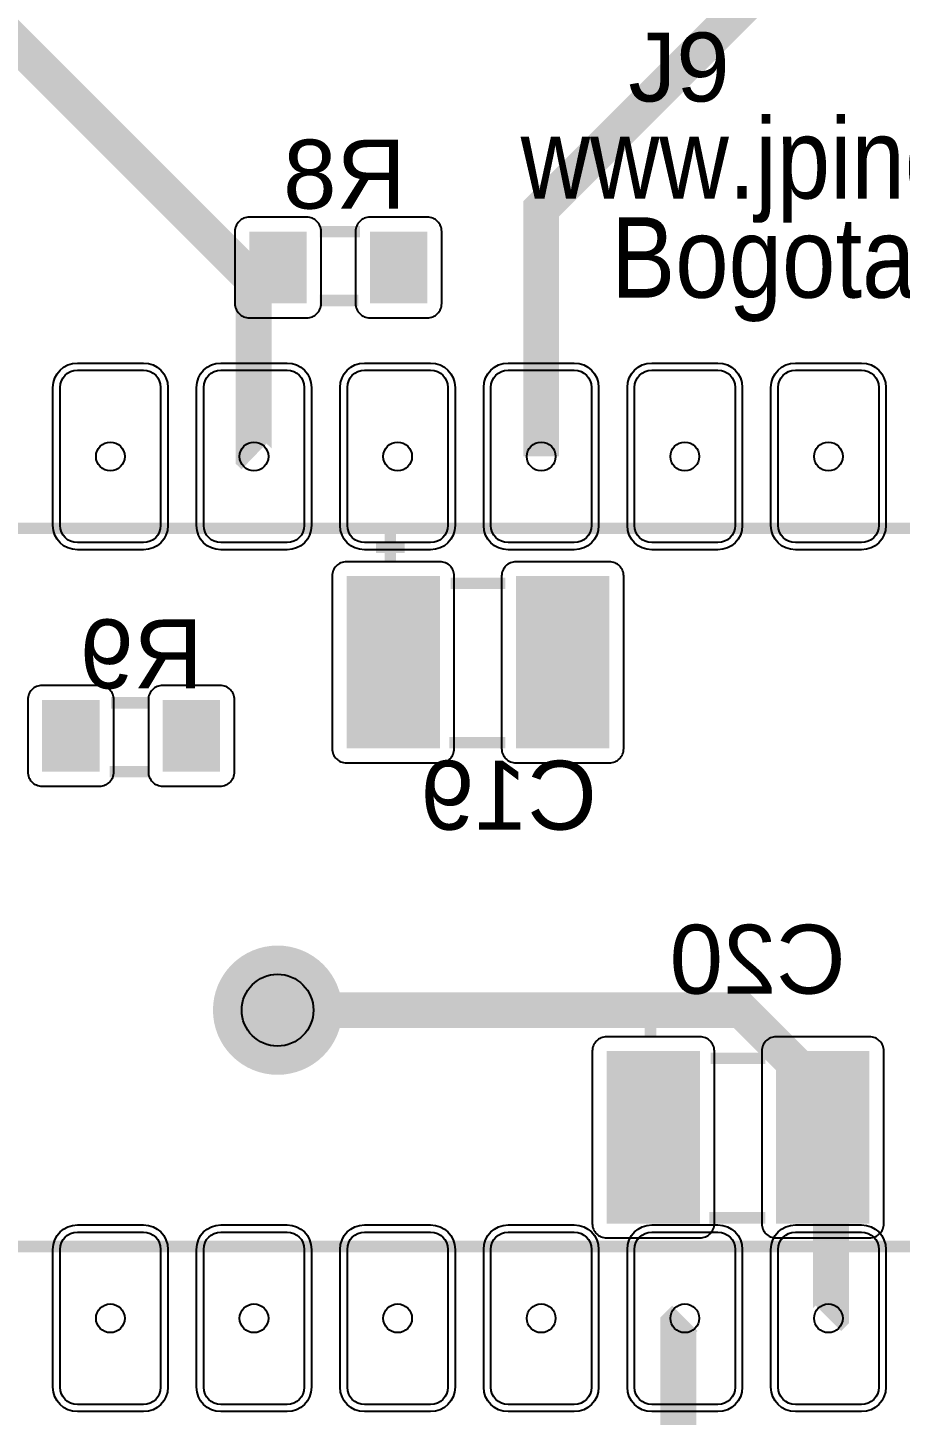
# Model space of a CAD drawing. Header units: inches. Extents: x 15 to 148, y 10 to 111.
# Drawn here: x 137.532 to 138.626, y 100.777 to 102.516 of the extents above; entities that cross this region are included whole.
import ezdxf

# ---------------------------------------------------------------- set-up
doc = ezdxf.new("R2010")
doc.units = ezdxf.units.IN
doc.header["$MEASUREMENT"] = 0
doc.layers.add('BLK_12AWG', color=7, linetype='Continuous')

# ---------------------------------------------------------------- blocks, each defined once
blk = doc.blocks.new('RPAD')
blk.add_trace([(-0.5, -0.5), (-0.5, 0.5), (0.5, -0.5), (0.5, 0.5)])
blk = doc.blocks.new('EPAD')
at = {"const_width": 0.5}
blk.add_lwpolyline([(-0.25, 0, 1), (0.25, 0, 1)], format="xyb", close=True, dxfattribs=at)
blk = doc.blocks.new('TarjetaNueva')
for points, const_width in [([(149.36614, 103.84612), (149.36614, 103.49118), (149.46834, 103.38898), (150.03641, 103.38898), (150.23541, 103.18998), (150.23541, 103.06771), (150.23569, 103.06744)], 0.025), ([(150.43569, 103.06744), (150.43569, 103.23988), (150.58677, 103.39096), (151.51196, 103.39096), (151.62146, 103.50046), (151.62146, 103.71395), (151.53333, 103.80208), (151.44671, 103.80208), (151.44278, 103.79815)], 0.025), ([(150.28141, 103.22398), (150.30941, 103.22398)], 0.008), ([(150.28141, 103.22398), (150.30941, 103.22398)], 0.008), ([(150.28141, 103.22398), (150.30941, 103.22398)], 0.008), ([(150.28141, 103.17598), (150.30841, 103.17598)], 0.008), ([(150.28141, 103.17598), (150.30841, 103.17598)], 0.008), ([(150.28141, 103.17598), (150.30841, 103.17598)], 0.008), ([(149.48569, 103.01744), (151.48569, 103.01744)], 0.008), ([(149.48569, 103.01744), (151.48569, 103.01744)], 0.008), ([(149.48569, 103.01744), (151.48569, 103.01744)], 0.008), ([(150.33065, 102.99413), (150.33065, 103.01413)], 0.008), ([(150.33065, 102.99413), (150.33065, 103.01413)], 0.008), ([(150.33065, 102.99413), (150.33065, 103.01413)], 0.008), ([(150.34065, 103.00413), (150.32065, 103.00413)], 0.008), ([(150.34065, 103.00413), (150.32065, 103.00413)], 0.008), ([(150.34065, 103.00413), (150.32065, 103.00413)], 0.008), ([(150.41065, 102.97913), (150.37265, 102.97913)], 0.008), ([(150.41065, 102.97913), (150.37265, 102.97913)], 0.008), ([(150.41065, 102.97913), (150.37265, 102.97913)], 0.008), ([(150.16313, 102.89595), (150.13613, 102.89595)], 0.008), ([(150.16313, 102.89595), (150.13613, 102.89595)], 0.008), ([(150.16313, 102.89595), (150.13613, 102.89595)], 0.008), ([(150.41065, 102.86813), (150.37165, 102.86813)], 0.008), ([(150.41065, 102.86813), (150.37165, 102.86813)], 0.008), ([(150.41065, 102.86813), (150.37165, 102.86813)], 0.008), ([(150.16313, 102.84795), (150.13513, 102.84795)], 0.008), ([(150.16313, 102.84795), (150.13513, 102.84795)], 0.008), ([(150.16313, 102.84795), (150.13513, 102.84795)], 0.008), ([(150.25211, 102.68194), (150.57503, 102.68194), (150.63753, 102.61944), (150.63753, 102.46928), (150.63569, 102.46744)], 0.025), ([(150.51175, 102.66342), (150.51175, 102.68342)], 0.008), ([(150.51175, 102.66342), (150.51175, 102.68342)], 0.008), ([(150.51175, 102.66342), (150.51175, 102.68342)], 0.008), ([(150.52175, 102.67342), (150.50175, 102.67342)], 0.008), ([(150.52175, 102.67342), (150.50175, 102.67342)], 0.008), ([(150.52175, 102.67342), (150.50175, 102.67342)], 0.008), ([(150.59175, 102.64842), (150.55375, 102.64842)], 0.008), ([(150.59175, 102.64842), (150.55375, 102.64842)], 0.008), ([(150.59175, 102.64842), (150.55375, 102.64842)], 0.008), ([(150.59175, 102.53742), (150.55275, 102.53742)], 0.008), ([(150.59175, 102.53742), (150.55275, 102.53742)], 0.008), ([(150.59175, 102.53742), (150.55275, 102.53742)], 0.008), ([(149.48569, 102.51744), (151.48569, 102.51744)], 0.008), ([(149.48569, 102.51744), (151.48569, 102.51744)], 0.008), ([(149.48569, 102.51744), (151.48569, 102.51744)], 0.008), ([(150.03612, 102.19433), (150.3792, 102.19433), (150.53125, 102.34638), (150.53125, 102.463), (150.53569, 102.46744)], 0.025)]:
    blk.add_lwpolyline(points, dxfattribs=dict(const_width=const_width))
for points in [[(150.23241, 103.16398), (150.27241, 103.16398), (150.27345, 103.16403), (150.27446, 103.16418), (150.27543, 103.16442), (150.27635, 103.16475), (150.27723, 103.16517), (150.27805, 103.16566), (150.27882, 103.16623), (150.27952, 103.16687), (150.28016, 103.16758), (150.28073, 103.16835), (150.28123, 103.16917), (150.28164, 103.17005), (150.28197, 103.17097), (150.28222, 103.17194), (150.28236, 103.17294), (150.28241, 103.17398), (150.28241, 103.22398), (150.28236, 103.22502), (150.28222, 103.22603), (150.28197, 103.22699), (150.28164, 103.22792), (150.28123, 103.22879), (150.28073, 103.22962), (150.28016, 103.23039), (150.27952, 103.23109), (150.27882, 103.23173), (150.27805, 103.2323), (150.27723, 103.2328), (150.27635, 103.23321), (150.27543, 103.23354), (150.27446, 103.23378), (150.27345, 103.23393), (150.27241, 103.23398), (150.23241, 103.23398), (150.23137, 103.23393), (150.23037, 103.23378), (150.2294, 103.23354), (150.22848, 103.23321), (150.2276, 103.2328), (150.22678, 103.2323), (150.22601, 103.23173), (150.2253, 103.23109), (150.22466, 103.23039), (150.2241, 103.22962), (150.2236, 103.22879), (150.22319, 103.22792), (150.22285, 103.22699), (150.22261, 103.22603), (150.22246, 103.22502), (150.22241, 103.22398), (150.22241, 103.17398), (150.22246, 103.17294), (150.22261, 103.17194), (150.22285, 103.17097), (150.22319, 103.17005), (150.2236, 103.16917), (150.2241, 103.16835), (150.22466, 103.16758), (150.2253, 103.16687), (150.22601, 103.16623), (150.22678, 103.16566), (150.2276, 103.16517), (150.22848, 103.16475), (150.2294, 103.16442), (150.23037, 103.16418), (150.23137, 103.16403), (150.23241, 103.16398)], [(150.31641, 103.16398), (150.35641, 103.16398), (150.35745, 103.16403), (150.35846, 103.16418), (150.35943, 103.16442), (150.36035, 103.16475), (150.36123, 103.16517), (150.36205, 103.16566), (150.36282, 103.16623), (150.36352, 103.16687), (150.36416, 103.16758), (150.36473, 103.16835), (150.36523, 103.16917), (150.36564, 103.17005), (150.36597, 103.17097), (150.36622, 103.17194), (150.36636, 103.17294), (150.36641, 103.17398), (150.36641, 103.22398), (150.36636, 103.22502), (150.36622, 103.22603), (150.36597, 103.22699), (150.36564, 103.22792), (150.36523, 103.22879), (150.36473, 103.22962), (150.36416, 103.23039), (150.36352, 103.23109), (150.36282, 103.23173), (150.36205, 103.2323), (150.36123, 103.2328), (150.36035, 103.23321), (150.35943, 103.23354), (150.35846, 103.23378), (150.35745, 103.23393), (150.35641, 103.23398), (150.31641, 103.23398), (150.31537, 103.23393), (150.31437, 103.23378), (150.3134, 103.23354), (150.31248, 103.23321), (150.3116, 103.2328), (150.31078, 103.2323), (150.31001, 103.23173), (150.3093, 103.23109), (150.30866, 103.23039), (150.3081, 103.22962), (150.3076, 103.22879), (150.30719, 103.22792), (150.30685, 103.22699), (150.30661, 103.22603), (150.30646, 103.22502), (150.30641, 103.22398), (150.30641, 103.17398), (150.30646, 103.17294), (150.30661, 103.17194), (150.30685, 103.17097), (150.30719, 103.17005), (150.3076, 103.16917), (150.3081, 103.16835), (150.30866, 103.16758), (150.3093, 103.16687), (150.31001, 103.16623), (150.31078, 103.16566), (150.3116, 103.16517), (150.31248, 103.16475), (150.3134, 103.16442), (150.31437, 103.16418), (150.31537, 103.16403), (150.31641, 103.16398)], [(150.15869, 103.00244), (150.11269, 103.00244), (150.10921, 103.00278), (150.106, 103.00375), (150.10311, 103.0053), (150.1006, 103.00735), (150.09855, 103.00986), (150.097, 103.01275), (150.09603, 103.01596), (150.09569, 103.01944), (150.09569, 103.11544), (150.09603, 103.11891), (150.097, 103.12213), (150.09855, 103.12502), (150.1006, 103.12752), (150.10311, 103.12958), (150.106, 103.13113), (150.10921, 103.1321), (150.11269, 103.13244), (150.15869, 103.13244), (150.16217, 103.1321), (150.16538, 103.13113), (150.16827, 103.12958), (150.17078, 103.12752), (150.17283, 103.12502), (150.17438, 103.12213), (150.17535, 103.11891), (150.17569, 103.11544), (150.17569, 103.01944), (150.17535, 103.01596), (150.17438, 103.01275), (150.17283, 103.00986), (150.17078, 103.00735), (150.16827, 103.0053), (150.16538, 103.00375), (150.16217, 103.00278), (150.15869, 103.00244)], [(150.15869, 103.00744), (150.11269, 103.00744), (150.11024, 103.00768), (150.10797, 103.00836), (150.10593, 103.00946), (150.10416, 103.01091), (150.10271, 103.01268), (150.10162, 103.01472), (150.10093, 103.01699), (150.10069, 103.01944), (150.10069, 103.11544), (150.10093, 103.11789), (150.10162, 103.12016), (150.10271, 103.1222), (150.10416, 103.12397), (150.10593, 103.12542), (150.10797, 103.12651), (150.11024, 103.1272), (150.11269, 103.12744), (150.15869, 103.12744), (150.16114, 103.1272), (150.16341, 103.12651), (150.16545, 103.12542), (150.16722, 103.12397), (150.16867, 103.1222), (150.16976, 103.12016), (150.17045, 103.11789), (150.17069, 103.11544), (150.17069, 103.01944), (150.17045, 103.01699), (150.16976, 103.01472), (150.16867, 103.01268), (150.16722, 103.01091), (150.16545, 103.00946), (150.16341, 103.00836), (150.16114, 103.00768), (150.15869, 103.00744)], [(150.25869, 103.00244), (150.21269, 103.00244), (150.20921, 103.00278), (150.206, 103.00375), (150.20311, 103.0053), (150.2006, 103.00735), (150.19855, 103.00986), (150.197, 103.01275), (150.19603, 103.01596), (150.19569, 103.01944), (150.19569, 103.11544), (150.19603, 103.11891), (150.197, 103.12213), (150.19855, 103.12502), (150.2006, 103.12752), (150.20311, 103.12958), (150.206, 103.13113), (150.20921, 103.1321), (150.21269, 103.13244), (150.25869, 103.13244), (150.26217, 103.1321), (150.26538, 103.13113), (150.26827, 103.12958), (150.27078, 103.12752), (150.27283, 103.12502), (150.27438, 103.12213), (150.27535, 103.11891), (150.27569, 103.11544), (150.27569, 103.01944), (150.27535, 103.01596), (150.27438, 103.01275), (150.27283, 103.00986), (150.27078, 103.00735), (150.26827, 103.0053), (150.26538, 103.00375), (150.26217, 103.00278), (150.25869, 103.00244)], [(150.25869, 103.00744), (150.21269, 103.00744), (150.21024, 103.00768), (150.20797, 103.00836), (150.20593, 103.00946), (150.20416, 103.01091), (150.20271, 103.01268), (150.20162, 103.01472), (150.20093, 103.01699), (150.20069, 103.01944), (150.20069, 103.11544), (150.20093, 103.11789), (150.20162, 103.12016), (150.20271, 103.1222), (150.20416, 103.12397), (150.20593, 103.12542), (150.20797, 103.12651), (150.21024, 103.1272), (150.21269, 103.12744), (150.25869, 103.12744), (150.26114, 103.1272), (150.26341, 103.12651), (150.26545, 103.12542), (150.26722, 103.12397), (150.26867, 103.1222), (150.26976, 103.12016), (150.27045, 103.11789), (150.27069, 103.11544), (150.27069, 103.01944), (150.27045, 103.01699), (150.26976, 103.01472), (150.26867, 103.01268), (150.26722, 103.01091), (150.26545, 103.00946), (150.26341, 103.00836), (150.26114, 103.00768), (150.25869, 103.00744)], [(150.35869, 103.00244), (150.31269, 103.00244), (150.30921, 103.00278), (150.306, 103.00375), (150.30311, 103.0053), (150.3006, 103.00735), (150.29855, 103.00986), (150.297, 103.01275), (150.29603, 103.01596), (150.29569, 103.01944), (150.29569, 103.11544), (150.29603, 103.11891), (150.297, 103.12213), (150.29855, 103.12502), (150.3006, 103.12752), (150.30311, 103.12958), (150.306, 103.13113), (150.30921, 103.1321), (150.31269, 103.13244), (150.35869, 103.13244), (150.36217, 103.1321), (150.36538, 103.13113), (150.36827, 103.12958), (150.37078, 103.12752), (150.37283, 103.12502), (150.37438, 103.12213), (150.37535, 103.11891), (150.37569, 103.11544), (150.37569, 103.01944), (150.37535, 103.01596), (150.37438, 103.01275), (150.37283, 103.00986), (150.37078, 103.00735), (150.36827, 103.0053), (150.36538, 103.00375), (150.36217, 103.00278), (150.35869, 103.00244)], [(150.35869, 103.00744), (150.31269, 103.00744), (150.31024, 103.00768), (150.30797, 103.00836), (150.30593, 103.00946), (150.30416, 103.01091), (150.30271, 103.01268), (150.30162, 103.01472), (150.30093, 103.01699), (150.30069, 103.01944), (150.30069, 103.11544), (150.30093, 103.11789), (150.30162, 103.12016), (150.30271, 103.1222), (150.30416, 103.12397), (150.30593, 103.12542), (150.30797, 103.12651), (150.31024, 103.1272), (150.31269, 103.12744), (150.35869, 103.12744), (150.36114, 103.1272), (150.36341, 103.12651), (150.36545, 103.12542), (150.36722, 103.12397), (150.36867, 103.1222), (150.36976, 103.12016), (150.37045, 103.11789), (150.37069, 103.11544), (150.37069, 103.01944), (150.37045, 103.01699), (150.36976, 103.01472), (150.36867, 103.01268), (150.36722, 103.01091), (150.36545, 103.00946), (150.36341, 103.00836), (150.36114, 103.00768), (150.35869, 103.00744)], [(150.45869, 103.00244), (150.41269, 103.00244), (150.40921, 103.00278), (150.406, 103.00375), (150.40311, 103.0053), (150.4006, 103.00735), (150.39855, 103.00986), (150.397, 103.01275), (150.39603, 103.01596), (150.39569, 103.01944), (150.39569, 103.11544), (150.39603, 103.11891), (150.397, 103.12213), (150.39855, 103.12502), (150.4006, 103.12752), (150.40311, 103.12958), (150.406, 103.13113), (150.40921, 103.1321), (150.41269, 103.13244), (150.45869, 103.13244), (150.46217, 103.1321), (150.46538, 103.13113), (150.46827, 103.12958), (150.47078, 103.12752), (150.47283, 103.12502), (150.47438, 103.12213), (150.47535, 103.11891), (150.47569, 103.11544), (150.47569, 103.01944), (150.47535, 103.01596), (150.47438, 103.01275), (150.47283, 103.00986), (150.47078, 103.00735), (150.46827, 103.0053), (150.46538, 103.00375), (150.46217, 103.00278), (150.45869, 103.00244)], [(150.45869, 103.00744), (150.41269, 103.00744), (150.41024, 103.00768), (150.40797, 103.00836), (150.40593, 103.00946), (150.40416, 103.01091), (150.40271, 103.01268), (150.40162, 103.01472), (150.40093, 103.01699), (150.40069, 103.01944), (150.40069, 103.11544), (150.40093, 103.11789), (150.40162, 103.12016), (150.40271, 103.1222), (150.40416, 103.12397), (150.40593, 103.12542), (150.40797, 103.12651), (150.41024, 103.1272), (150.41269, 103.12744), (150.45869, 103.12744), (150.46114, 103.1272), (150.46341, 103.12651), (150.46545, 103.12542), (150.46722, 103.12397), (150.46867, 103.1222), (150.46976, 103.12016), (150.47045, 103.11789), (150.47069, 103.11544), (150.47069, 103.01944), (150.47045, 103.01699), (150.46976, 103.01472), (150.46867, 103.01268), (150.46722, 103.01091), (150.46545, 103.00946), (150.46341, 103.00836), (150.46114, 103.00768), (150.45869, 103.00744)], [(150.55869, 103.00244), (150.51269, 103.00244), (150.50921, 103.00278), (150.506, 103.00375), (150.50311, 103.0053), (150.5006, 103.00735), (150.49855, 103.00986), (150.497, 103.01275), (150.49603, 103.01596), (150.49569, 103.01944), (150.49569, 103.11544), (150.49603, 103.11891), (150.497, 103.12213), (150.49855, 103.12502), (150.5006, 103.12752), (150.50311, 103.12958), (150.506, 103.13113), (150.50921, 103.1321), (150.51269, 103.13244), (150.55869, 103.13244), (150.56217, 103.1321), (150.56538, 103.13113), (150.56827, 103.12958), (150.57078, 103.12752), (150.57283, 103.12502), (150.57438, 103.12213), (150.57535, 103.11891), (150.57569, 103.11544), (150.57569, 103.01944), (150.57535, 103.01596), (150.57438, 103.01275), (150.57283, 103.00986), (150.57078, 103.00735), (150.56827, 103.0053), (150.56538, 103.00375), (150.56217, 103.00278), (150.55869, 103.00244)], [(150.55869, 103.00744), (150.51269, 103.00744), (150.51024, 103.00768), (150.50797, 103.00836), (150.50593, 103.00946), (150.50416, 103.01091), (150.50271, 103.01268), (150.50162, 103.01472), (150.50093, 103.01699), (150.50069, 103.01944), (150.50069, 103.11544), (150.50093, 103.11789), (150.50162, 103.12016), (150.50271, 103.1222), (150.50416, 103.12397), (150.50593, 103.12542), (150.50797, 103.12651), (150.51024, 103.1272), (150.51269, 103.12744), (150.55869, 103.12744), (150.56114, 103.1272), (150.56341, 103.12651), (150.56545, 103.12542), (150.56722, 103.12397), (150.56867, 103.1222), (150.56976, 103.12016), (150.57045, 103.11789), (150.57069, 103.11544), (150.57069, 103.01944), (150.57045, 103.01699), (150.56976, 103.01472), (150.56867, 103.01268), (150.56722, 103.01091), (150.56545, 103.00946), (150.56341, 103.00836), (150.56114, 103.00768), (150.55869, 103.00744)], [(150.65869, 103.00244), (150.61269, 103.00244), (150.60921, 103.00278), (150.606, 103.00375), (150.60311, 103.0053), (150.6006, 103.00735), (150.59855, 103.00986), (150.597, 103.01275), (150.59603, 103.01596), (150.59569, 103.01944), (150.59569, 103.11544), (150.59603, 103.11891), (150.597, 103.12213), (150.59855, 103.12502), (150.6006, 103.12752), (150.60311, 103.12958), (150.606, 103.13113), (150.60921, 103.1321), (150.61269, 103.13244), (150.65869, 103.13244), (150.66217, 103.1321), (150.66538, 103.13113), (150.66827, 103.12958), (150.67078, 103.12752), (150.67283, 103.12502), (150.67438, 103.12213), (150.67535, 103.11891), (150.67569, 103.11544), (150.67569, 103.01944), (150.67535, 103.01596), (150.67438, 103.01275), (150.67283, 103.00986), (150.67078, 103.00735), (150.66827, 103.0053), (150.66538, 103.00375), (150.66217, 103.00278), (150.65869, 103.00244)], [(150.65869, 103.00744), (150.61269, 103.00744), (150.61024, 103.00768), (150.60797, 103.00836), (150.60593, 103.00946), (150.60416, 103.01091), (150.60271, 103.01268), (150.60162, 103.01472), (150.60093, 103.01699), (150.60069, 103.01944), (150.60069, 103.11544), (150.60093, 103.11789), (150.60162, 103.12016), (150.60271, 103.1222), (150.60416, 103.12397), (150.60593, 103.12542), (150.60797, 103.12651), (150.61024, 103.1272), (150.61269, 103.12744), (150.65869, 103.12744), (150.66114, 103.1272), (150.66341, 103.12651), (150.66545, 103.12542), (150.66722, 103.12397), (150.66867, 103.1222), (150.66976, 103.12016), (150.67045, 103.11789), (150.67069, 103.11544), (150.67069, 103.01944), (150.67045, 103.01699), (150.66976, 103.01472), (150.66867, 103.01268), (150.66722, 103.01091), (150.66545, 103.00946), (150.66341, 103.00836), (150.66114, 103.00768), (150.65869, 103.00744)], [(150.36515, 102.99413), (150.30015, 102.99413), (150.29911, 102.99408), (150.29811, 102.99393), (150.29714, 102.99369), (150.29621, 102.99336), (150.29534, 102.99295), (150.29451, 102.99245), (150.29375, 102.99188), (150.29304, 102.99124), (150.2924, 102.99053), (150.29183, 102.98977), (150.29134, 102.98894), (150.29092, 102.98807), (150.29059, 102.98714), (150.29035, 102.98618), (150.2902, 102.98517), (150.29015, 102.98413), (150.29015, 102.86413), (150.2902, 102.86309), (150.29035, 102.86209), (150.29059, 102.86112), (150.29092, 102.8602), (150.29134, 102.85932), (150.29183, 102.8585), (150.2924, 102.85773), (150.29304, 102.85702), (150.29375, 102.85638), (150.29451, 102.85581), (150.29534, 102.85532), (150.29621, 102.8549), (150.29714, 102.85457), (150.29811, 102.85433), (150.29911, 102.85418), (150.30015, 102.85413), (150.36515, 102.85413), (150.36619, 102.85418), (150.36719, 102.85433), (150.36816, 102.85457), (150.36909, 102.8549), (150.36996, 102.85532), (150.37079, 102.85581), (150.37155, 102.85638), (150.37226, 102.85702), (150.3729, 102.85773), (150.37347, 102.8585), (150.37396, 102.85932), (150.37438, 102.8602), (150.37471, 102.86112), (150.37495, 102.86209), (150.3751, 102.86309), (150.37515, 102.86413), (150.37515, 102.98413), (150.3751, 102.98517), (150.37495, 102.98618), (150.37471, 102.98714), (150.37438, 102.98807), (150.37396, 102.98894), (150.37347, 102.98977), (150.3729, 102.99053), (150.37226, 102.99124), (150.37155, 102.99188), (150.37079, 102.99245), (150.36996, 102.99295), (150.36909, 102.99336), (150.36816, 102.99369), (150.36719, 102.99393), (150.36619, 102.99408), (150.36515, 102.99413)], [(150.48315, 102.99413), (150.41815, 102.99413), (150.41711, 102.99408), (150.41611, 102.99393), (150.41514, 102.99369), (150.41421, 102.99336), (150.41334, 102.99295), (150.41251, 102.99245), (150.41175, 102.99188), (150.41104, 102.99124), (150.4104, 102.99053), (150.40983, 102.98977), (150.40934, 102.98894), (150.40892, 102.98807), (150.40859, 102.98714), (150.40835, 102.98618), (150.4082, 102.98517), (150.40815, 102.98413), (150.40815, 102.86413), (150.4082, 102.86309), (150.40835, 102.86209), (150.40859, 102.86112), (150.40892, 102.8602), (150.40934, 102.85932), (150.40983, 102.8585), (150.4104, 102.85773), (150.41104, 102.85702), (150.41175, 102.85638), (150.41251, 102.85581), (150.41334, 102.85532), (150.41421, 102.8549), (150.41514, 102.85457), (150.41611, 102.85433), (150.41711, 102.85418), (150.41815, 102.85413), (150.48315, 102.85413), (150.48419, 102.85418), (150.48519, 102.85433), (150.48616, 102.85457), (150.48709, 102.8549), (150.48796, 102.85532), (150.48879, 102.85581), (150.48955, 102.85638), (150.49026, 102.85702), (150.4909, 102.85773), (150.49147, 102.8585), (150.49196, 102.85932), (150.49238, 102.8602), (150.49271, 102.86112), (150.49295, 102.86209), (150.4931, 102.86309), (150.49315, 102.86413), (150.49315, 102.98413), (150.4931, 102.98517), (150.49295, 102.98618), (150.49271, 102.98714), (150.49238, 102.98807), (150.49196, 102.98894), (150.49147, 102.98977), (150.4909, 102.99053), (150.49026, 102.99124), (150.48955, 102.99188), (150.48879, 102.99245), (150.48796, 102.99295), (150.48709, 102.99336), (150.48616, 102.99369), (150.48519, 102.99393), (150.48419, 102.99408), (150.48315, 102.99413)], [(150.12813, 102.90795), (150.08813, 102.90795), (150.08709, 102.9079), (150.08609, 102.90775), (150.08512, 102.90751), (150.0842, 102.90718), (150.08332, 102.90676), (150.08249, 102.90627), (150.08173, 102.9057), (150.08102, 102.90506), (150.08038, 102.90435), (150.07981, 102.90359), (150.07932, 102.90276), (150.0789, 102.90189), (150.07857, 102.90096), (150.07833, 102.89999), (150.07818, 102.89899), (150.07813, 102.89795), (150.07813, 102.84795), (150.07818, 102.84691), (150.07833, 102.84591), (150.07857, 102.84494), (150.0789, 102.84401), (150.07932, 102.84314), (150.07981, 102.84231), (150.08038, 102.84155), (150.08102, 102.84084), (150.08173, 102.8402), (150.08249, 102.83963), (150.08332, 102.83914), (150.0842, 102.83872), (150.08512, 102.83839), (150.08609, 102.83815), (150.08709, 102.838), (150.08813, 102.83795), (150.12813, 102.83795), (150.12917, 102.838), (150.13018, 102.83815), (150.13114, 102.83839), (150.13207, 102.83872), (150.13294, 102.83914), (150.13377, 102.83963), (150.13453, 102.8402), (150.13524, 102.84084), (150.13588, 102.84155), (150.13645, 102.84231), (150.13694, 102.84314), (150.13736, 102.84401), (150.13769, 102.84494), (150.13793, 102.84591), (150.13808, 102.84691), (150.13813, 102.84795), (150.13813, 102.89795), (150.13808, 102.89899), (150.13793, 102.89999), (150.13769, 102.90096), (150.13736, 102.90189), (150.13694, 102.90276), (150.13645, 102.90359), (150.13588, 102.90435), (150.13524, 102.90506), (150.13453, 102.9057), (150.13377, 102.90627), (150.13294, 102.90676), (150.13207, 102.90718), (150.13114, 102.90751), (150.13018, 102.90775), (150.12917, 102.9079), (150.12813, 102.90795)], [(150.21213, 102.90795), (150.17213, 102.90795), (150.17109, 102.9079), (150.17009, 102.90775), (150.16912, 102.90751), (150.1682, 102.90718), (150.16732, 102.90676), (150.16649, 102.90627), (150.16573, 102.9057), (150.16502, 102.90506), (150.16438, 102.90435), (150.16381, 102.90359), (150.16332, 102.90276), (150.1629, 102.90189), (150.16257, 102.90096), (150.16233, 102.89999), (150.16218, 102.89899), (150.16213, 102.89795), (150.16213, 102.84795), (150.16218, 102.84691), (150.16233, 102.84591), (150.16257, 102.84494), (150.1629, 102.84401), (150.16332, 102.84314), (150.16381, 102.84231), (150.16438, 102.84155), (150.16502, 102.84084), (150.16573, 102.8402), (150.16649, 102.83963), (150.16732, 102.83914), (150.1682, 102.83872), (150.16912, 102.83839), (150.17009, 102.83815), (150.17109, 102.838), (150.17213, 102.83795), (150.21213, 102.83795), (150.21317, 102.838), (150.21418, 102.83815), (150.21514, 102.83839), (150.21607, 102.83872), (150.21694, 102.83914), (150.21777, 102.83963), (150.21853, 102.8402), (150.21924, 102.84084), (150.21988, 102.84155), (150.22045, 102.84231), (150.22094, 102.84314), (150.22136, 102.84401), (150.22169, 102.84494), (150.22193, 102.84591), (150.22208, 102.84691), (150.22213, 102.84795), (150.22213, 102.89795), (150.22208, 102.89899), (150.22193, 102.89999), (150.22169, 102.90096), (150.22136, 102.90189), (150.22094, 102.90276), (150.22045, 102.90359), (150.21988, 102.90435), (150.21924, 102.90506), (150.21853, 102.9057), (150.21777, 102.90627), (150.21694, 102.90676), (150.21607, 102.90718), (150.21514, 102.90751), (150.21418, 102.90775), (150.21317, 102.9079), (150.21213, 102.90795)], [(150.54625, 102.66342), (150.48125, 102.66342), (150.48021, 102.66337), (150.47921, 102.66322), (150.47824, 102.66298), (150.47732, 102.66265), (150.47644, 102.66224), (150.47562, 102.66174), (150.47485, 102.66117), (150.47414, 102.66053), (150.4735, 102.65983), (150.47293, 102.65906), (150.47244, 102.65823), (150.47202, 102.65736), (150.47169, 102.65643), (150.47145, 102.65547), (150.4713, 102.65446), (150.47125, 102.65342), (150.47125, 102.53342), (150.4713, 102.53238), (150.47145, 102.53138), (150.47169, 102.53041), (150.47202, 102.52949), (150.47244, 102.52861), (150.47293, 102.52779), (150.4735, 102.52702), (150.47414, 102.52631), (150.47485, 102.52567), (150.47562, 102.5251), (150.47644, 102.52461), (150.47732, 102.52419), (150.47824, 102.52386), (150.47921, 102.52362), (150.48021, 102.52347), (150.48125, 102.52342), (150.54625, 102.52342), (150.54729, 102.52347), (150.5483, 102.52362), (150.54926, 102.52386), (150.55019, 102.52419), (150.55106, 102.52461), (150.55189, 102.5251), (150.55266, 102.52567), (150.55336, 102.52631), (150.554, 102.52702), (150.55457, 102.52779), (150.55507, 102.52861), (150.55548, 102.52949), (150.55581, 102.53041), (150.55605, 102.53138), (150.5562, 102.53238), (150.55625, 102.53342), (150.55625, 102.65342), (150.5562, 102.65446), (150.55605, 102.65547), (150.55581, 102.65643), (150.55548, 102.65736), (150.55507, 102.65823), (150.55457, 102.65906), (150.554, 102.65983), (150.55336, 102.66053), (150.55266, 102.66117), (150.55189, 102.66174), (150.55106, 102.66224), (150.55019, 102.66265), (150.54926, 102.66298), (150.5483, 102.66322), (150.54729, 102.66337), (150.54625, 102.66342)], [(150.66425, 102.66342), (150.59925, 102.66342), (150.59821, 102.66337), (150.59721, 102.66322), (150.59624, 102.66298), (150.59532, 102.66265), (150.59444, 102.66224), (150.59362, 102.66174), (150.59285, 102.66117), (150.59214, 102.66053), (150.5915, 102.65983), (150.59093, 102.65906), (150.59044, 102.65823), (150.59002, 102.65736), (150.58969, 102.65643), (150.58945, 102.65547), (150.5893, 102.65446), (150.58925, 102.65342), (150.58925, 102.53342), (150.5893, 102.53238), (150.58945, 102.53138), (150.58969, 102.53041), (150.59002, 102.52949), (150.59044, 102.52861), (150.59093, 102.52779), (150.5915, 102.52702), (150.59214, 102.52631), (150.59285, 102.52567), (150.59362, 102.5251), (150.59444, 102.52461), (150.59532, 102.52419), (150.59624, 102.52386), (150.59721, 102.52362), (150.59821, 102.52347), (150.59925, 102.52342), (150.66425, 102.52342), (150.66529, 102.52347), (150.6663, 102.52362), (150.66726, 102.52386), (150.66819, 102.52419), (150.66906, 102.52461), (150.66989, 102.5251), (150.67066, 102.52567), (150.67136, 102.52631), (150.672, 102.52702), (150.67257, 102.52779), (150.67307, 102.52861), (150.67348, 102.52949), (150.67381, 102.53041), (150.67405, 102.53138), (150.6742, 102.53238), (150.67425, 102.53342), (150.67425, 102.65342), (150.6742, 102.65446), (150.67405, 102.65547), (150.67381, 102.65643), (150.67348, 102.65736), (150.67307, 102.65823), (150.67257, 102.65906), (150.672, 102.65983), (150.67136, 102.66053), (150.67066, 102.66117), (150.66989, 102.66174), (150.66906, 102.66224), (150.66819, 102.66265), (150.66726, 102.66298), (150.6663, 102.66322), (150.66529, 102.66337), (150.66425, 102.66342)], [(150.11269, 102.53244), (150.15869, 102.53244), (150.16217, 102.5321), (150.16538, 102.53113), (150.16827, 102.52958), (150.17078, 102.52752), (150.17283, 102.52502), (150.17438, 102.52213), (150.17535, 102.51891), (150.17569, 102.51544), (150.17569, 102.41944), (150.17535, 102.41596), (150.17438, 102.41275), (150.17283, 102.40986), (150.17078, 102.40735), (150.16827, 102.4053), (150.16538, 102.40375), (150.16217, 102.40278), (150.15869, 102.40244), (150.11269, 102.40244), (150.10921, 102.40278), (150.106, 102.40375), (150.10311, 102.4053), (150.1006, 102.40735), (150.09855, 102.40986), (150.097, 102.41275), (150.09603, 102.41596), (150.09569, 102.41944), (150.09569, 102.51544), (150.09603, 102.51891), (150.097, 102.52213), (150.09855, 102.52502), (150.1006, 102.52752), (150.10311, 102.52958), (150.106, 102.53113), (150.10921, 102.5321), (150.11269, 102.53244)], [(150.11269, 102.52744), (150.15869, 102.52744), (150.16114, 102.5272), (150.16341, 102.52651), (150.16545, 102.52542), (150.16722, 102.52397), (150.16867, 102.5222), (150.16976, 102.52016), (150.17045, 102.51789), (150.17069, 102.51544), (150.17069, 102.41944), (150.17045, 102.41699), (150.16976, 102.41472), (150.16867, 102.41268), (150.16722, 102.41091), (150.16545, 102.40946), (150.16341, 102.40836), (150.16114, 102.40768), (150.15869, 102.40744), (150.11269, 102.40744), (150.11024, 102.40768), (150.10797, 102.40836), (150.10593, 102.40946), (150.10416, 102.41091), (150.10271, 102.41268), (150.10162, 102.41472), (150.10093, 102.41699), (150.10069, 102.41944), (150.10069, 102.51544), (150.10093, 102.51789), (150.10162, 102.52016), (150.10271, 102.5222), (150.10416, 102.52397), (150.10593, 102.52542), (150.10797, 102.52651), (150.11024, 102.5272), (150.11269, 102.52744)], [(150.21269, 102.53244), (150.25869, 102.53244), (150.26217, 102.5321), (150.26538, 102.53113), (150.26827, 102.52958), (150.27078, 102.52752), (150.27283, 102.52502), (150.27438, 102.52213), (150.27535, 102.51891), (150.27569, 102.51544), (150.27569, 102.41944), (150.27535, 102.41596), (150.27438, 102.41275), (150.27283, 102.40986), (150.27078, 102.40735), (150.26827, 102.4053), (150.26538, 102.40375), (150.26217, 102.40278), (150.25869, 102.40244), (150.21269, 102.40244), (150.20921, 102.40278), (150.206, 102.40375), (150.20311, 102.4053), (150.2006, 102.40735), (150.19855, 102.40986), (150.197, 102.41275), (150.19603, 102.41596), (150.19569, 102.41944), (150.19569, 102.51544), (150.19603, 102.51891), (150.197, 102.52213), (150.19855, 102.52502), (150.2006, 102.52752), (150.20311, 102.52958), (150.206, 102.53113), (150.20921, 102.5321), (150.21269, 102.53244)], [(150.21269, 102.52744), (150.25869, 102.52744), (150.26114, 102.5272), (150.26341, 102.52651), (150.26545, 102.52542), (150.26722, 102.52397), (150.26867, 102.5222), (150.26976, 102.52016), (150.27045, 102.51789), (150.27069, 102.51544), (150.27069, 102.41944), (150.27045, 102.41699), (150.26976, 102.41472), (150.26867, 102.41268), (150.26722, 102.41091), (150.26545, 102.40946), (150.26341, 102.40836), (150.26114, 102.40768), (150.25869, 102.40744), (150.21269, 102.40744), (150.21024, 102.40768), (150.20797, 102.40836), (150.20593, 102.40946), (150.20416, 102.41091), (150.20271, 102.41268), (150.20162, 102.41472), (150.20093, 102.41699), (150.20069, 102.41944), (150.20069, 102.51544), (150.20093, 102.51789), (150.20162, 102.52016), (150.20271, 102.5222), (150.20416, 102.52397), (150.20593, 102.52542), (150.20797, 102.52651), (150.21024, 102.5272), (150.21269, 102.52744)], [(150.31269, 102.53244), (150.35869, 102.53244), (150.36217, 102.5321), (150.36538, 102.53113), (150.36827, 102.52958), (150.37078, 102.52752), (150.37283, 102.52502), (150.37438, 102.52213), (150.37535, 102.51891), (150.37569, 102.51544), (150.37569, 102.41944), (150.37535, 102.41596), (150.37438, 102.41275), (150.37283, 102.40986), (150.37078, 102.40735), (150.36827, 102.4053), (150.36538, 102.40375), (150.36217, 102.40278), (150.35869, 102.40244), (150.31269, 102.40244), (150.30921, 102.40278), (150.306, 102.40375), (150.30311, 102.4053), (150.3006, 102.40735), (150.29855, 102.40986), (150.297, 102.41275), (150.29603, 102.41596), (150.29569, 102.41944), (150.29569, 102.51544), (150.29603, 102.51891), (150.297, 102.52213), (150.29855, 102.52502), (150.3006, 102.52752), (150.30311, 102.52958), (150.306, 102.53113), (150.30921, 102.5321), (150.31269, 102.53244)], [(150.31269, 102.52744), (150.35869, 102.52744), (150.36114, 102.5272), (150.36341, 102.52651), (150.36545, 102.52542), (150.36722, 102.52397), (150.36867, 102.5222), (150.36976, 102.52016), (150.37045, 102.51789), (150.37069, 102.51544), (150.37069, 102.41944), (150.37045, 102.41699), (150.36976, 102.41472), (150.36867, 102.41268), (150.36722, 102.41091), (150.36545, 102.40946), (150.36341, 102.40836), (150.36114, 102.40768), (150.35869, 102.40744), (150.31269, 102.40744), (150.31024, 102.40768), (150.30797, 102.40836), (150.30593, 102.40946), (150.30416, 102.41091), (150.30271, 102.41268), (150.30162, 102.41472), (150.30093, 102.41699), (150.30069, 102.41944), (150.30069, 102.51544), (150.30093, 102.51789), (150.30162, 102.52016), (150.30271, 102.5222), (150.30416, 102.52397), (150.30593, 102.52542), (150.30797, 102.52651), (150.31024, 102.5272), (150.31269, 102.52744)], [(150.41269, 102.53244), (150.45869, 102.53244), (150.46217, 102.5321), (150.46538, 102.53113), (150.46827, 102.52958), (150.47078, 102.52752), (150.47283, 102.52502), (150.47438, 102.52213), (150.47535, 102.51891), (150.47569, 102.51544), (150.47569, 102.41944), (150.47535, 102.41596), (150.47438, 102.41275), (150.47283, 102.40986), (150.47078, 102.40735), (150.46827, 102.4053), (150.46538, 102.40375), (150.46217, 102.40278), (150.45869, 102.40244), (150.41269, 102.40244), (150.40921, 102.40278), (150.406, 102.40375), (150.40311, 102.4053), (150.4006, 102.40735), (150.39855, 102.40986), (150.397, 102.41275), (150.39603, 102.41596), (150.39569, 102.41944), (150.39569, 102.51544), (150.39603, 102.51891), (150.397, 102.52213), (150.39855, 102.52502), (150.4006, 102.52752), (150.40311, 102.52958), (150.406, 102.53113), (150.40921, 102.5321), (150.41269, 102.53244)], [(150.41269, 102.52744), (150.45869, 102.52744), (150.46114, 102.5272), (150.46341, 102.52651), (150.46545, 102.52542), (150.46722, 102.52397), (150.46867, 102.5222), (150.46976, 102.52016), (150.47045, 102.51789), (150.47069, 102.51544), (150.47069, 102.41944), (150.47045, 102.41699), (150.46976, 102.41472), (150.46867, 102.41268), (150.46722, 102.41091), (150.46545, 102.40946), (150.46341, 102.40836), (150.46114, 102.40768), (150.45869, 102.40744), (150.41269, 102.40744), (150.41024, 102.40768), (150.40797, 102.40836), (150.40593, 102.40946), (150.40416, 102.41091), (150.40271, 102.41268), (150.40162, 102.41472), (150.40093, 102.41699), (150.40069, 102.41944), (150.40069, 102.51544), (150.40093, 102.51789), (150.40162, 102.52016), (150.40271, 102.5222), (150.40416, 102.52397), (150.40593, 102.52542), (150.40797, 102.52651), (150.41024, 102.5272), (150.41269, 102.52744)], [(150.51269, 102.53244), (150.55869, 102.53244), (150.56217, 102.5321), (150.56538, 102.53113), (150.56827, 102.52958), (150.57078, 102.52752), (150.57283, 102.52502), (150.57438, 102.52213), (150.57535, 102.51891), (150.57569, 102.51544), (150.57569, 102.41944), (150.57535, 102.41596), (150.57438, 102.41275), (150.57283, 102.40986), (150.57078, 102.40735), (150.56827, 102.4053), (150.56538, 102.40375), (150.56217, 102.40278), (150.55869, 102.40244), (150.51269, 102.40244), (150.50921, 102.40278), (150.506, 102.40375), (150.50311, 102.4053), (150.5006, 102.40735), (150.49855, 102.40986), (150.497, 102.41275), (150.49603, 102.41596), (150.49569, 102.41944), (150.49569, 102.51544), (150.49603, 102.51891), (150.497, 102.52213), (150.49855, 102.52502), (150.5006, 102.52752), (150.50311, 102.52958), (150.506, 102.53113), (150.50921, 102.5321), (150.51269, 102.53244)], [(150.51269, 102.52744), (150.55869, 102.52744), (150.56114, 102.5272), (150.56341, 102.52651), (150.56545, 102.52542), (150.56722, 102.52397), (150.56867, 102.5222), (150.56976, 102.52016), (150.57045, 102.51789), (150.57069, 102.51544), (150.57069, 102.41944), (150.57045, 102.41699), (150.56976, 102.41472), (150.56867, 102.41268), (150.56722, 102.41091), (150.56545, 102.40946), (150.56341, 102.40836), (150.56114, 102.40768), (150.55869, 102.40744), (150.51269, 102.40744), (150.51024, 102.40768), (150.50797, 102.40836), (150.50593, 102.40946), (150.50416, 102.41091), (150.50271, 102.41268), (150.50162, 102.41472), (150.50093, 102.41699), (150.50069, 102.41944), (150.50069, 102.51544), (150.50093, 102.51789), (150.50162, 102.52016), (150.50271, 102.5222), (150.50416, 102.52397), (150.50593, 102.52542), (150.50797, 102.52651), (150.51024, 102.5272), (150.51269, 102.52744)], [(150.61269, 102.53244), (150.65869, 102.53244), (150.66217, 102.5321), (150.66538, 102.53113), (150.66827, 102.52958), (150.67078, 102.52752), (150.67283, 102.52502), (150.67438, 102.52213), (150.67535, 102.51891), (150.67569, 102.51544), (150.67569, 102.41944), (150.67535, 102.41596), (150.67438, 102.41275), (150.67283, 102.40986), (150.67078, 102.40735), (150.66827, 102.4053), (150.66538, 102.40375), (150.66217, 102.40278), (150.65869, 102.40244), (150.61269, 102.40244), (150.60921, 102.40278), (150.606, 102.40375), (150.60311, 102.4053), (150.6006, 102.40735), (150.59855, 102.40986), (150.597, 102.41275), (150.59603, 102.41596), (150.59569, 102.41944), (150.59569, 102.51544), (150.59603, 102.51891), (150.597, 102.52213), (150.59855, 102.52502), (150.6006, 102.52752), (150.60311, 102.52958), (150.606, 102.53113), (150.60921, 102.5321), (150.61269, 102.53244)], [(150.61269, 102.52744), (150.65869, 102.52744), (150.66114, 102.5272), (150.66341, 102.52651), (150.66545, 102.52542), (150.66722, 102.52397), (150.66867, 102.5222), (150.66976, 102.52016), (150.67045, 102.51789), (150.67069, 102.51544), (150.67069, 102.41944), (150.67045, 102.41699), (150.66976, 102.41472), (150.66867, 102.41268), (150.66722, 102.41091), (150.66545, 102.40946), (150.66341, 102.40836), (150.66114, 102.40768), (150.65869, 102.40744), (150.61269, 102.40744), (150.61024, 102.40768), (150.60797, 102.40836), (150.60593, 102.40946), (150.60416, 102.41091), (150.60271, 102.41268), (150.60162, 102.41472), (150.60093, 102.41699), (150.60069, 102.41944), (150.60069, 102.51544), (150.60093, 102.51789), (150.60162, 102.52016), (150.60271, 102.5222), (150.60416, 102.52397), (150.60593, 102.52542), (150.60797, 102.52651), (150.61024, 102.5272), (150.61269, 102.52744)]]:
    blk.add_lwpolyline(points, close=True)
for centre, radius in [((150.13569, 103.06744), 0.01), ((150.23569, 103.06744), 0.01), ((150.33569, 103.06744), 0.01), ((150.43569, 103.06744), 0.01), ((150.53569, 103.06744), 0.01), ((150.63569, 103.06744), 0.01), ((150.25211, 102.68194), 0.025), ((150.13569, 102.46744), 0.01), ((150.23569, 102.46744), 0.01), ((150.33569, 102.46744), 0.01), ((150.43569, 102.46744), 0.01), ((150.53569, 102.46744), 0.01), ((150.63569, 102.46744), 0.01)]:
    blk.add_circle(centre, radius)
at = {"xscale": 0.04, "yscale": 0.05, "rotation": 180}
for p in [(150.25241, 103.19898), (150.33641, 103.19898)]:
    blk.add_blockref('RPAD', p, dxfattribs=at)
for name, p, xscale, yscale in [('RPAD', (150.33265, 102.92413), 0.065, 0.12), ('RPAD', (150.45065, 102.92413), 0.065, 0.12), ('RPAD', (150.10813, 102.87295), 0.04, 0.05), ('RPAD', (150.19213, 102.87295), 0.04, 0.05), ('EPAD', (150.25211, 102.68194), 0.09, 0.09), ('EPAD', (150.25211, 102.68194), 0.07, 0.07), ('RPAD', (150.51375, 102.59342), 0.065, 0.12), ('RPAD', (150.63175, 102.59342), 0.065, 0.12)]:
    blk.add_blockref(name, p, dxfattribs=dict(xscale=xscale, yscale=yscale))
for s, height, width, p in [('J9', 0.048, 1.041667, (150.49632, 103.31456)), ('J9', 0.048, 1.041667, (150.49632, 103.31456)), ('J9', 0.048, 1.041667, (150.49632, 103.31456)), ('www.jpinglobal.com', 0.056, 0.892857, (150.42141, 103.24698)), ('www.jpinglobal.com', 0.056, 0.892857, (150.42141, 103.24698)), ('www.jpinglobal.com', 0.056, 0.892857, (150.42141, 103.24698)), ('Bogota-Colombia', 0.056, 0.892857, (150.48441, 103.17798)), ('Bogota-Colombia', 0.056, 0.892857, (150.48441, 103.17798)), ('Bogota-Colombia', 0.056, 0.892857, (150.48441, 103.17798))]:
    blk.add_text(s, height=height, dxfattribs=dict(width=width)).set_placement(p)
at = {"text_generation_flag": 2, "width": 1.041667}
for s, p in [('R8', (150.34141, 103.23998)), ('R8', (150.34141, 103.23998)), ('R8', (150.34141, 103.23998)), ('R9', (150.20013, 102.90595)), ('R9', (150.20013, 102.90595)), ('R9', (150.20013, 102.90595)), ('C19', (150.47452, 102.8076)), ('C19', (150.47452, 102.8076)), ('C19', (150.47452, 102.8076)), ('C20', (150.64775, 102.69342)), ('C20', (150.64775, 102.69342)), ('C20', (150.64775, 102.69342))]:
    blk.add_text(s, height=0.048, dxfattribs=at).set_placement(p)

msp = doc.modelspace()

# ---------------------------------------------------------------- block references
at = {"layer": 'BLK_12AWG', "xscale": 1.8, "yscale": 1.8, "zscale": 1.8}
msp.add_blockref('TarjetaNueva', (-132.6085, -83.5428), dxfattribs=at)

doc.saveas('drawing.dxf')
